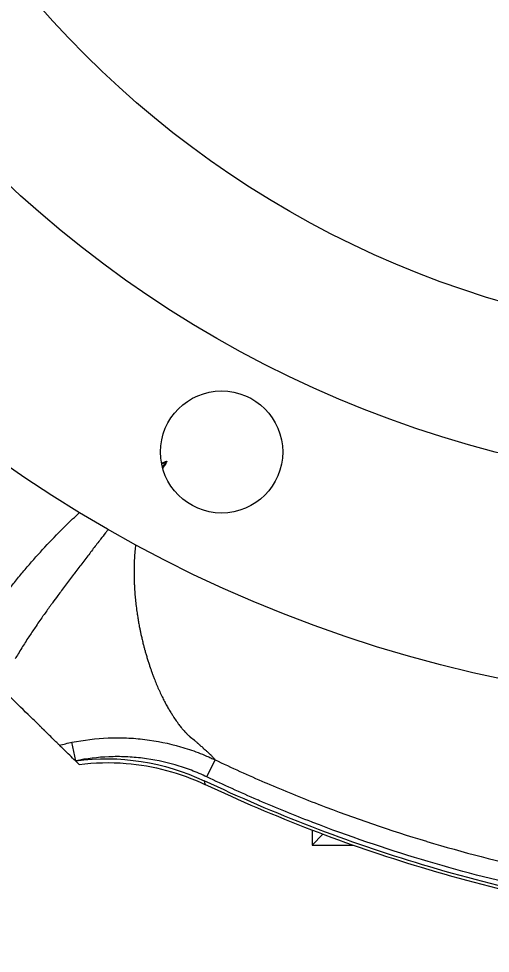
# Model space of a CAD drawing. Header units: millimetres. Extents: x -2122 to 22797, y 3569 to 89276.
# Drawn here: x 5419 to 5541.6, y 87396.3 to 87639.4 of the extents above; entities that cross this region are included whole.
import ezdxf

# ---------------------------------------------------------------- set-up
doc = ezdxf.new("R2010")
doc.units = ezdxf.units.MM
doc.header["$LTSCALE"] = 20
doc.layers.add('IA-DIBUJO', color=3, linetype='Continuous', lineweight=30)
doc.layers.add('IA-DIM', color=7, linetype='Continuous')
doc.styles.add('ING-AMB', font='romans.shx', dxfattribs={"width": 0.75, "oblique": 15})
doc.dimstyles.new('ING-AMB 20', dxfattribs={"dimscale": 20, "dimtxt": 3, "dimasz": 2.5, "dimexe": 1, "dimexo": 1, "dimgap": 1, "dimtad": 1, "dimdec": 0, "dimzin": 0, "dimdsep": 46, "dimtxsty": 'ING-AMB', "dimcen": 0.1, "dimclrd": 7, "dimclre": 7, "dimclrt": 2, "dimadec": 0, "dimazin": 0, "dimtfac": 1, "dimtdec": 0, "dimtmove": 0, "dimatfit": 0, "dimfxl": 1.25, "dimtolj": 1, "dimtzin": 0, "dimarcsym": 1})

# ---------------------------------------------------------------- blocks, each defined once
blk = doc.blocks.new('*D46')
at = {"layer": 'Defpoints', "color": 0, "transparency": 16777216}
for p in [(5263.17, 87809.58, 1283.42), (6165.92, 86979.58, 1283.42), (6448.1, 86979.58)]:
    blk.add_point(p, dxfattribs=at)
at = {"layer": 'IA-DIM', "color": 7, "lineweight": -2, "transparency": 16777216}
for p, q in [((5283.17, 87809.58), (6468.1, 87809.58)), ((6448.1, 87759.58), (6448.1, 87029.58)), ((6185.92, 86979.58), (6468.1, 86979.58))]:
    blk.add_line(p, q, dxfattribs=at)
at = {"layer": 'IA-DIM', "color": 7, "transparency": 16777216}
for points in [[(6439.77, 87759.58), (6456.44, 87759.58), (6448.1, 87809.58)], [(6439.77, 87029.58), (6456.44, 87029.58), (6448.1, 86979.58)]]:
    blk.add_solid(points, dxfattribs=at)
at = {"layer": 'IA-DIM', "color": 2, "transparency": 16777216, "insert": (6398.1, 87394.58), "char_height": 60, "attachment_point": 5, "rotation": 90, "style": 'ING-AMB'}
blk.add_mtext('\\A1;830', dxfattribs=at)

msp = doc.modelspace()

# ---------------------------------------------------------------- linework, layer by layer
at = {"layer": 'IA-DIBUJO', "color": 3, "linetype": 'Continuous', "lineweight": 0, "extrusion": (0, 1, -2.22045e-16)}
for p, q in [((5419.73, 87475.55, 1283.42), (5419.73, 87475.55, 1283.42)), ((5433.85, 87446.35, 1283.42), (5432.87, 87451.16, 1283.42)), ((5467.95, 87442.16, 1283.42), (5470.07, 87446.61, 1283.42)), ((5495.28, 87428.31, 1283.42), (5495.28, 87424.41, 1283.42)), ((5498.1, 87427.24, 1283.42), (5495.28, 87424.41, 1283.42)), ((5495.28, 87424.41, 1283.42), (5505.86, 87424.41, 1283.42))]:
    msp.add_line(p, q, dxfattribs=at)
at = {"layer": 'IA-DIBUJO', "color": 2, "linetype": 'Continuous', "lineweight": 0}
for centre, radius in [((5615.92, 87809.58, 1283.42), 349.25), ((5615.92, 87809.58, 1283.42), 292.1), ((5471.77, 87526.69, 1283.42), 15.88)]:
    msp.add_circle(centre, radius, dxfattribs=at)
at = {"layer": 'IA-DIBUJO', "color": 3, "linetype": 'Continuous', "lineweight": 0}
for radius in [254, 175]:
    msp.add_circle((5615.92, 87809.58, 1283.42), radius, dxfattribs=at)
at = {"layer": 'IA-DIBUJO', "color": 3, "linetype": 'Continuous', "lineweight": 0, "extrusion": (1.84889e-31, -2.22045e-16, -1)}
msp.add_ellipse((5441.92, 87387.49, 1283.42), major_axis=(17.67, -56.72), ratio=0.997466, start_param=-2.975559, end_param=-2.397798, dxfattribs=at)
at = {"layer": 'IA-DIBUJO', "color": 3, "linetype": 'Continuous', "lineweight": 0}
msp.add_ellipse((5635, 87337.3, 1283.42), major_axis=(-146.25, 386.6), ratio=0.314098, start_param=1.182473, end_param=1.185054, dxfattribs=at)
at = {"layer": 'IA-DIBUJO', "color": 2, "linetype": 'Continuous', "lineweight": 0}
msp.add_open_spline([(5456.15, 87523.89, 1283.42), (5456.63, 87524, 1283.42), (5457.11, 87524.13, 1283.42), (5457.58, 87524.29, 1283.42)], degree=3, dxfattribs=at)
for points, knots in [([(5456.21, 87523.57, 1283.42), (5456.28, 87523.61, 1283.42), (5456.34, 87523.64, 1283.42), (5456.41, 87523.68, 1283.42), (5456.42, 87523.68, 1283.42), (5456.43, 87523.69, 1283.42), (5456.45, 87523.69, 1283.42), (5456.59, 87523.77, 1283.42), (5456.74, 87523.85, 1283.42), (5456.89, 87523.93, 1283.42), (5456.94, 87523.95, 1283.42), (5456.98, 87523.98, 1283.42), (5457.03, 87524, 1283.42), (5457.09, 87524.03, 1283.42), (5457.14, 87524.07, 1283.42), (5457.2, 87524.1, 1283.42), (5457.25, 87524.13, 1283.42), (5457.3, 87524.16, 1283.42), (5457.36, 87524.19, 1283.42), (5457.41, 87524.22, 1283.42), (5457.47, 87524.24, 1283.42), (5457.53, 87524.27, 1283.42), (5457.54, 87524.28, 1283.42), (5457.56, 87524.28, 1283.42), (5457.58, 87524.29, 1283.42)], [0.004580372, 0.004580372, 0.004580372, 0.004580372, 0.0046963485, 0.0046963485, 0.0046963485, 0.004715332, 0.004715332, 0.004715332, 0.0049704929, 0.0049704929, 0.0049704929, 0.0050521414, 0.0050521414, 0.0050521414, 0.0051480857, 0.0051480857, 0.0051480857, 0.0052435009, 0.0052435009, 0.0052435009, 0.0053381069, 0.0053381069, 0.0053381069, 0.0053660009, 0.0053660009, 0.0053660009, 0.0053660009]), ([(5457.58, 87524.29, 1283.42), (5457.54, 87524.24, 1283.42), (5457.51, 87524.21, 1283.42), (5457.46, 87524.16, 1283.42), (5457.45, 87524.14, 1283.42), (5457.39, 87524.07, 1283.42), (5457.36, 87524.03, 1283.42), (5457.25, 87523.9, 1283.42), (5457.17, 87523.81, 1283.42), (5456.95, 87523.55, 1283.42), (5456.8, 87523.38, 1283.42), (5456.56, 87523.1, 1283.42), (5456.46, 87522.98, 1283.42), (5456.36, 87522.87, 1283.42)], [-0.0000000345, -0.0000000345, -0.0000000345, -0.0000000345, 0.0000478715, 0.0000478715, 0.0000874748, 0.0000874748, 0.0001750095, 0.0001750095, 0.000350079, 0.000350079, 0.000700218, 0.000700218, 0.00092523, 0.00092523, 0.00092523, 0.00092523]), ([(5457.58, 87524.29, 1283.42), (5457.35, 87523.91, 1283.42), (5457.14, 87523.54, 1283.42), (5456.93, 87523.19, 1283.42), (5456.81, 87522.97, 1283.42), (5456.68, 87522.75, 1283.42), (5456.56, 87522.55, 1283.42), (5456.54, 87522.5, 1283.42), (5456.51, 87522.46, 1283.42), (5456.49, 87522.42, 1283.42)], [0.00032991, 0.00032991, 0.00032991, 0.00032991, 0.00793579, 0.00793579, 0.00793579, 0.01265801, 0.01265801, 0.01265801, 0.01366474, 0.01366474, 0.01366474, 0.01366474])]:
    msp.add_open_spline(points, degree=3, knots=knots, dxfattribs=at)
at = {"layer": 'IA-DIBUJO', "color": 3, "linetype": 'Continuous', "lineweight": 0}
for points, knots in [([(5409.57, 87480.76, 1283.42), (5411.93, 87484.73, 1283.42), (5414.58, 87488.48, 1283.42), (5417.41, 87492.1, 1283.42), (5418.12, 87493.01, 1283.42), (5418.84, 87493.9, 1283.42), (5419.58, 87494.79, 1283.42), (5420.31, 87495.68, 1283.42), (5421.05, 87496.56, 1283.42), (5421.81, 87497.43, 1283.42), (5423.31, 87499.18, 1283.42), (5424.86, 87500.89, 1283.42), (5426.44, 87502.58, 1283.42), (5428.03, 87504.27, 1283.42), (5429.65, 87505.94, 1283.42), (5431.3, 87507.57, 1283.42), (5432.47, 87508.71, 1283.42), (5433.65, 87509.83, 1283.42), (5434.86, 87510.93, 1283.42)], [0, 0, 0, 0, 0.00719475, 0.00719475, 0.00719475, 0.00899343, 0.00899343, 0.00899343, 0.01079212, 0.01079212, 0.01079212, 0.0143895, 0.0143895, 0.0143895, 0.01798687, 0.01798687, 0.01798687, 0.02051616, 0.02051616, 0.02051616, 0.02051616]), ([(5442.3, 87506.54, 1283.42), (5442.15, 87506.36, 1283.42), (5442.01, 87506.17, 1283.42), (5441.86, 87505.98, 1283.42), (5441.79, 87505.89, 1283.42), (5441.72, 87505.8, 1283.42), (5441.65, 87505.71, 1283.42), (5441.64, 87505.69, 1283.42), (5441.63, 87505.68, 1283.42), (5441.61, 87505.66, 1283.42), (5441.18, 87505.1, 1283.42), (5440.75, 87504.55, 1283.42), (5440.32, 87503.99, 1283.42), (5440.01, 87503.58, 1283.42), (5439.7, 87503.18, 1283.42), (5439.39, 87502.78, 1283.42), (5438.75, 87501.96, 1283.42), (5438.12, 87501.13, 1283.42), (5437.49, 87500.31, 1283.42), (5436.81, 87499.41, 1283.42), (5436.12, 87498.52, 1283.42), (5435.43, 87497.62, 1283.42), (5434.76, 87496.73, 1283.42), (5434.09, 87495.85, 1283.42), (5433.42, 87494.96, 1283.42), (5433.38, 87494.92, 1283.42), (5433.35, 87494.87, 1283.42), (5433.32, 87494.83, 1283.42), (5432.61, 87493.89, 1283.42), (5431.9, 87492.95, 1283.42), (5431.19, 87492.01, 1283.42), (5430.53, 87491.12, 1283.42), (5429.87, 87490.23, 1283.42), (5429.21, 87489.34, 1283.42), (5428.75, 87488.72, 1283.42), (5428.3, 87488.1, 1283.42), (5427.84, 87487.48, 1283.42), (5427.68, 87487.25, 1283.42), (5427.52, 87487.03, 1283.42), (5427.36, 87486.81, 1283.42), (5427.31, 87486.75, 1283.42), (5427.26, 87486.68, 1283.42), (5427.22, 87486.61, 1283.42), (5426.62, 87485.79, 1283.42), (5426.03, 87484.96, 1283.42), (5425.44, 87484.13, 1283.42), (5425.38, 87484.05, 1283.42), (5425.33, 87483.97, 1283.42), (5425.27, 87483.89, 1283.42), (5424.61, 87482.95, 1283.42), (5423.96, 87482.01, 1283.42), (5423.32, 87481.06, 1283.42), (5422.76, 87480.24, 1283.42), (5422.2, 87479.41, 1283.42), (5421.66, 87478.57, 1283.42), (5421.04, 87477.64, 1283.42), (5420.44, 87476.69, 1283.42), (5419.85, 87475.74, 1283.42), (5419.52, 87475.22, 1283.42), (5419.2, 87474.69, 1283.42), (5418.89, 87474.17, 1283.42), (5418.62, 87473.73, 1283.42), (5418.37, 87473.3, 1283.42), (5418.11, 87472.86, 1283.42)], [0.00626493, 0.00626493, 0.00626493, 0.00626493, 0.00662705, 0.00662705, 0.00662705, 0.00680269, 0.00680269, 0.00680269, 0.00683169, 0.00683169, 0.00683169, 0.00790429, 0.00790429, 0.00790429, 0.00868129, 0.00868129, 0.00868129, 0.01025878, 0.01025878, 0.01025878, 0.0119746, 0.0119746, 0.0119746, 0.01366339, 0.01366339, 0.01366339, 0.01375002, 0.01375002, 0.01375002, 0.01554014, 0.01554014, 0.01554014, 0.01722274, 0.01722274, 0.01722274, 0.01839823, 0.01839823, 0.01839823, 0.01881542, 0.01881542, 0.01881542, 0.01894117, 0.01894117, 0.01894117, 0.02049508, 0.02049508, 0.02049508, 0.02064489, 0.02064489, 0.02064489, 0.02239009, 0.02239009, 0.02239009, 0.02391093, 0.02391093, 0.02391093, 0.02561885, 0.02561885, 0.02561885, 0.0265559, 0.0265559, 0.0265559, 0.02732678, 0.02732678, 0.02732678, 0.02732678]), ([(5449.42, 87502.57, 1283.42), (5449.42, 87502.56, 1283.42), (5449.42, 87502.55, 1283.42), (5449.42, 87502.53, 1283.42), (5449.35, 87501.99, 1283.42), (5449.29, 87501.44, 1283.42), (5449.24, 87500.88, 1283.42), (5449.23, 87500.71, 1283.42), (5449.21, 87500.53, 1283.42), (5449.2, 87500.36, 1283.42), (5449.15, 87499.76, 1283.42), (5449.12, 87499.16, 1283.42), (5449.09, 87498.56, 1283.42), (5449.07, 87498.2, 1283.42), (5449.05, 87497.83, 1283.42), (5449.04, 87497.47, 1283.42), (5449.04, 87497.45, 1283.42), (5449.04, 87497.43, 1283.42), (5449.04, 87497.41, 1283.42), (5449.04, 87497.39, 1283.42), (5449.04, 87497.37, 1283.42), (5449.04, 87497.36, 1283.42), (5449.04, 87497.3, 1283.42), (5449.04, 87497.24, 1283.42), (5449.03, 87497.18, 1283.42), (5449.02, 87496.76, 1283.42), (5449.02, 87496.33, 1283.42), (5449.01, 87495.89, 1283.42), (5449.01, 87495.53, 1283.42), (5449.01, 87495.17, 1283.42), (5449.02, 87494.79, 1283.42), (5449.02, 87494.29, 1283.42), (5449.03, 87493.76, 1283.42), (5449.05, 87493.23, 1283.42), (5449.06, 87492.88, 1283.42), (5449.08, 87492.53, 1283.42), (5449.09, 87492.17, 1283.42), (5449.1, 87492.12, 1283.42), (5449.1, 87492.07, 1283.42), (5449.1, 87492.02, 1283.42), (5449.13, 87491.49, 1283.42), (5449.16, 87490.94, 1283.42), (5449.2, 87490.38, 1283.42), (5449.24, 87489.84, 1283.42), (5449.29, 87489.28, 1283.42), (5449.34, 87488.71, 1283.42), (5449.4, 87488.14, 1283.42), (5449.46, 87487.57, 1283.42), (5449.52, 87486.98, 1283.42), (5449.59, 87486.4, 1283.42), (5449.67, 87485.81, 1283.42), (5449.75, 87485.22, 1283.42), (5449.78, 87484.97, 1283.42), (5449.82, 87484.71, 1283.42), (5449.86, 87484.46, 1283.42), (5449.88, 87484.33, 1283.42), (5449.9, 87484.19, 1283.42), (5449.92, 87484.06, 1283.42), (5449.95, 87483.85, 1283.42), (5449.98, 87483.65, 1283.42), (5450.01, 87483.44, 1283.42), (5450.04, 87483.27, 1283.42), (5450.07, 87483.1, 1283.42), (5450.1, 87482.92, 1283.42), (5450.11, 87482.84, 1283.42), (5450.13, 87482.75, 1283.42), (5450.14, 87482.67, 1283.42), (5450.15, 87482.65, 1283.42), (5450.15, 87482.64, 1283.42), (5450.15, 87482.63, 1283.42), (5450.15, 87482.62, 1283.42), (5450.15, 87482.61, 1283.42), (5450.15, 87482.61, 1283.42), (5450.16, 87482.56, 1283.42), (5450.16, 87482.54, 1283.42), (5450.17, 87482.51, 1283.42), (5450.2, 87482.35, 1283.42), (5450.23, 87482.17, 1283.42), (5450.26, 87481.98, 1283.42), (5450.3, 87481.77, 1283.42), (5450.34, 87481.55, 1283.42), (5450.39, 87481.31, 1283.42), (5450.42, 87481.15, 1283.42), (5450.45, 87480.98, 1283.42), (5450.49, 87480.81, 1283.42), (5450.54, 87480.53, 1283.42), (5450.6, 87480.23, 1283.42), (5450.67, 87479.92, 1283.42), (5450.73, 87479.61, 1283.42), (5450.8, 87479.28, 1283.42), (5450.88, 87478.94, 1283.42), (5450.96, 87478.6, 1283.42), (5451.04, 87478.24, 1283.42), (5451.13, 87477.87, 1283.42), (5451.22, 87477.49, 1283.42), (5451.31, 87477.1, 1283.42), (5451.41, 87476.7, 1283.42), (5451.49, 87476.39, 1283.42), (5451.58, 87476.07, 1283.42), (5451.66, 87475.75, 1283.42), (5451.69, 87475.64, 1283.42), (5451.72, 87475.53, 1283.42), (5451.75, 87475.43, 1283.42), (5451.77, 87475.36, 1283.42), (5451.79, 87475.29, 1283.42), (5451.81, 87475.22, 1283.42), (5451.85, 87475.05, 1283.42), (5451.9, 87474.88, 1283.42), (5451.95, 87474.72, 1283.42), (5452.04, 87474.39, 1283.42), (5452.13, 87474.07, 1283.42), (5452.22, 87473.76, 1283.42), (5452.33, 87473.4, 1283.42), (5452.43, 87473.05, 1283.42), (5452.54, 87472.71, 1283.42), (5452.64, 87472.37, 1283.42), (5452.74, 87472.05, 1283.42), (5452.84, 87471.74, 1283.42), (5452.95, 87471.42, 1283.42), (5453.05, 87471.12, 1283.42), (5453.14, 87470.84, 1283.42), (5453.17, 87470.76, 1283.42), (5453.19, 87470.68, 1283.42), (5453.22, 87470.6, 1283.42), (5453.32, 87470.32, 1283.42), (5453.41, 87470.06, 1283.42), (5453.5, 87469.81, 1283.42), (5453.55, 87469.66, 1283.42), (5453.6, 87469.52, 1283.42), (5453.65, 87469.39, 1283.42), (5453.66, 87469.34, 1283.42), (5453.68, 87469.29, 1283.42), (5453.69, 87469.25, 1283.42), (5453.7, 87469.22, 1283.42), (5453.71, 87469.19, 1283.42), (5453.72, 87469.17, 1283.42), (5453.73, 87469.16, 1283.42), (5453.73, 87469.15, 1283.42), (5453.73, 87469.14, 1283.42), (5453.74, 87469.12, 1283.42), (5453.75, 87469.1, 1283.42), (5453.75, 87469.08, 1283.42), (5453.81, 87468.94, 1283.42), (5453.86, 87468.79, 1283.42), (5453.92, 87468.64, 1283.42), (5454.02, 87468.35, 1283.42), (5454.13, 87468.07, 1283.42), (5454.24, 87467.79, 1283.42), (5454.43, 87467.3, 1283.42), (5454.61, 87466.83, 1283.42), (5454.8, 87466.37, 1283.42), (5455, 87465.91, 1283.42), (5455.19, 87465.46, 1283.42), (5455.38, 87465.03, 1283.42), (5455.43, 87464.92, 1283.42), (5455.48, 87464.81, 1283.42), (5455.52, 87464.7, 1283.42), (5455.74, 87464.23, 1283.42), (5455.95, 87463.77, 1283.42), (5456.16, 87463.34, 1283.42), (5456.37, 87462.91, 1283.42), (5456.57, 87462.49, 1283.42), (5456.78, 87462.1, 1283.42), (5456.98, 87461.69, 1283.42), (5457.19, 87461.31, 1283.42), (5457.39, 87460.94, 1283.42), (5457.59, 87460.58, 1283.42), (5457.78, 87460.24, 1283.42), (5457.97, 87459.91, 1283.42), (5458.16, 87459.58, 1283.42), (5458.35, 87459.26, 1283.42), (5458.54, 87458.96, 1283.42), (5458.63, 87458.81, 1283.42), (5458.72, 87458.67, 1283.42), (5458.81, 87458.53, 1283.42), (5458.81, 87458.52, 1283.42), (5458.82, 87458.5, 1283.42), (5458.83, 87458.49, 1283.42), (5458.83, 87458.48, 1283.42), (5458.84, 87458.47, 1283.42), (5458.85, 87458.46, 1283.42), (5458.86, 87458.44, 1283.42), (5458.88, 87458.41, 1283.42), (5458.89, 87458.39, 1283.42), (5458.92, 87458.35, 1283.42), (5458.95, 87458.3, 1283.42), (5458.98, 87458.26, 1283.42), (5459.03, 87458.17, 1283.42), (5459.09, 87458.08, 1283.42), (5459.15, 87457.99, 1283.42), (5459.22, 87457.88, 1283.42), (5459.3, 87457.76, 1283.42), (5459.37, 87457.65, 1283.42), (5459.64, 87457.24, 1283.42), (5459.91, 87456.85, 1283.42), (5460.19, 87456.47, 1283.42), (5460.25, 87456.39, 1283.42), (5460.3, 87456.31, 1283.42), (5460.36, 87456.23, 1283.42), (5460.41, 87456.16, 1283.42), (5460.47, 87456.09, 1283.42), (5460.52, 87456.01, 1283.42), (5460.75, 87455.71, 1283.42), (5460.98, 87455.41, 1283.42), (5461.21, 87455.12, 1283.42), (5461.24, 87455.09, 1283.42), (5461.27, 87455.05, 1283.42), (5461.3, 87455.01, 1283.42), (5461.39, 87454.9, 1283.42), (5461.48, 87454.79, 1283.42), (5461.57, 87454.68, 1283.42), (5461.68, 87454.55, 1283.42), (5461.79, 87454.42, 1283.42), (5461.9, 87454.3, 1283.42), (5462.01, 87454.17, 1283.42), (5462.12, 87454.05, 1283.42), (5462.23, 87453.93, 1283.42), (5462.34, 87453.81, 1283.42), (5462.44, 87453.7, 1283.42), (5462.54, 87453.59, 1283.42), (5462.56, 87453.57, 1283.42), (5462.59, 87453.54, 1283.42), (5462.61, 87453.52, 1283.42), (5462.77, 87453.35, 1283.42), (5462.93, 87453.19, 1283.42), (5463.1, 87453.03, 1283.42), (5463.17, 87452.95, 1283.42), (5463.25, 87452.88, 1283.42), (5463.32, 87452.81, 1283.42), (5463.33, 87452.8, 1283.42), (5463.34, 87452.79, 1283.42), (5463.35, 87452.78, 1283.42), (5463.36, 87452.77, 1283.42), (5463.37, 87452.76, 1283.42), (5463.38, 87452.75, 1283.42), (5463.39, 87452.74, 1283.42), (5463.4, 87452.73, 1283.42), (5463.41, 87452.72, 1283.42), (5463.42, 87452.71, 1283.42), (5463.43, 87452.7, 1283.42), (5463.44, 87452.69, 1283.42), (5463.45, 87452.68, 1283.42), (5463.46, 87452.68, 1283.42), (5463.46, 87452.67, 1283.42), (5463.47, 87452.66, 1283.42), (5463.48, 87452.66, 1283.42), (5463.49, 87452.65, 1283.42), (5463.49, 87452.65, 1283.42), (5463.49, 87452.64, 1283.42), (5463.5, 87452.64, 1283.42), (5463.5, 87452.64, 1283.42), (5463.5, 87452.64, 1283.42), (5463.5, 87452.64, 1283.42), (5463.5, 87452.63, 1283.42), (5463.51, 87452.63, 1283.42), (5463.51, 87452.63, 1283.42), (5463.51, 87452.63, 1283.42), (5463.52, 87452.62, 1283.42), (5463.52, 87452.62, 1283.42), (5463.53, 87452.62, 1283.42), (5463.53, 87452.61, 1283.42), (5463.54, 87452.61, 1283.42), (5463.54, 87452.6, 1283.42), (5463.55, 87452.6, 1283.42), (5463.55, 87452.6, 1283.42), (5463.56, 87452.59, 1283.42), (5463.57, 87452.58, 1283.42), (5463.59, 87452.57, 1283.42), (5463.62, 87452.54, 1283.42), (5463.66, 87452.51, 1283.42), (5463.71, 87452.47, 1283.42), (5463.73, 87452.46, 1283.42), (5463.74, 87452.45, 1283.42), (5463.76, 87452.44, 1283.42), (5463.79, 87452.42, 1283.42), (5463.81, 87452.4, 1283.42), (5463.84, 87452.38, 1283.42), (5463.88, 87452.35, 1283.42), (5463.91, 87452.33, 1283.42), (5463.93, 87452.31, 1283.42), (5463.95, 87452.3, 1283.42), (5463.97, 87452.29, 1283.42), (5463.98, 87452.27, 1283.42), (5464.03, 87452.24, 1283.42), (5464.07, 87452.21, 1283.42), (5464.11, 87452.18, 1283.42), (5464.12, 87452.17, 1283.42), (5464.14, 87452.16, 1283.42), (5464.16, 87452.15, 1283.42), (5464.17, 87452.13, 1283.42), (5464.19, 87452.12, 1283.42), (5464.2, 87452.11, 1283.42), (5464.22, 87452.1, 1283.42), (5464.23, 87452.09, 1283.42), (5464.25, 87452.08, 1283.42), (5464.26, 87452.07, 1283.42), (5464.28, 87452.06, 1283.42), (5464.29, 87452.05, 1283.42), (5464.3, 87452.04, 1283.42), (5464.32, 87452.03, 1283.42), (5464.33, 87452.02, 1283.42), (5464.34, 87452.01, 1283.42), (5464.35, 87452, 1283.42), (5464.36, 87451.99, 1283.42), (5464.38, 87451.98, 1283.42), (5464.39, 87451.98, 1283.42), (5464.4, 87451.97, 1283.42), (5464.41, 87451.96, 1283.42), (5464.42, 87451.95, 1283.42), (5464.43, 87451.94, 1283.42), (5464.45, 87451.93, 1283.42), (5464.46, 87451.92, 1283.42), (5464.47, 87451.91, 1283.42), (5464.48, 87451.9, 1283.42), (5464.49, 87451.89, 1283.42), (5464.51, 87451.88, 1283.42), (5464.52, 87451.88, 1283.42), (5464.53, 87451.87, 1283.42), (5464.54, 87451.86, 1283.42), (5464.54, 87451.86, 1283.42), (5464.54, 87451.85, 1283.42), (5464.55, 87451.85, 1283.42), (5464.56, 87451.84, 1283.42), (5464.56, 87451.84, 1283.42), (5464.57, 87451.83, 1283.42), (5464.57, 87451.83, 1283.42), (5464.58, 87451.83, 1283.42), (5464.58, 87451.83, 1283.42), (5464.58, 87451.82, 1283.42), (5464.58, 87451.82, 1283.42), (5464.59, 87451.82, 1283.42), (5464.6, 87451.8, 1283.42), (5464.62, 87451.79, 1283.42), (5464.63, 87451.78, 1283.42), (5464.71, 87451.71, 1283.42), (5464.79, 87451.63, 1283.42), (5464.88, 87451.56, 1283.42), (5464.89, 87451.55, 1283.42), (5464.9, 87451.54, 1283.42), (5464.92, 87451.53, 1283.42), (5465.1, 87451.37, 1283.42), (5465.28, 87451.21, 1283.42), (5465.45, 87451.05, 1283.42), (5465.51, 87451, 1283.42), (5465.56, 87450.96, 1283.42), (5465.62, 87450.91, 1283.42), (5465.68, 87450.85, 1283.42), (5465.73, 87450.8, 1283.42), (5465.79, 87450.75, 1283.42), (5465.84, 87450.71, 1283.42), (5465.9, 87450.66, 1283.42), (5465.95, 87450.61, 1283.42), (5465.98, 87450.58, 1283.42), (5466.01, 87450.56, 1283.42), (5466.04, 87450.53, 1283.42), (5466.05, 87450.52, 1283.42), (5466.05, 87450.52, 1283.42), (5466.06, 87450.52, 1283.42), (5466.3, 87450.3, 1283.42), (5466.54, 87450.09, 1283.42), (5466.77, 87449.88, 1283.42), (5466.83, 87449.83, 1283.42), (5466.89, 87449.78, 1283.42), (5466.94, 87449.72, 1283.42), (5467.11, 87449.58, 1283.42), (5467.27, 87449.43, 1283.42), (5467.42, 87449.3, 1283.42), (5467.53, 87449.2, 1283.42), (5467.64, 87449.1, 1283.42), (5467.74, 87449.01, 1283.42), (5467.83, 87448.93, 1283.42), (5467.91, 87448.85, 1283.42), (5468, 87448.77, 1283.42), (5468.26, 87448.53, 1283.42), (5468.5, 87448.3, 1283.42), (5468.72, 87448.09, 1283.42), (5468.74, 87448.07, 1283.42), (5468.76, 87448.06, 1283.42), (5468.78, 87448.04, 1283.42), (5468.81, 87448.01, 1283.42), (5468.84, 87447.98, 1283.42), (5468.87, 87447.95, 1283.42), (5468.9, 87447.93, 1283.42), (5468.93, 87447.9, 1283.42), (5468.95, 87447.87, 1283.42), (5469.01, 87447.81, 1283.42), (5469.07, 87447.76, 1283.42), (5469.12, 87447.7, 1283.42), (5469.23, 87447.6, 1283.42), (5469.33, 87447.5, 1283.42), (5469.42, 87447.4, 1283.42), (5469.47, 87447.35, 1283.42), (5469.52, 87447.3, 1283.42), (5469.56, 87447.25, 1283.42), (5469.65, 87447.16, 1283.42), (5469.73, 87447.07, 1283.42), (5469.8, 87446.99, 1283.42), (5469.82, 87446.96, 1283.42), (5469.84, 87446.94, 1283.42), (5469.85, 87446.92, 1283.42), (5469.87, 87446.9, 1283.42), (5469.88, 87446.88, 1283.42), (5469.89, 87446.87, 1283.42), (5469.9, 87446.86, 1283.42), (5469.9, 87446.86, 1283.42), (5469.9, 87446.86, 1283.42), (5469.9, 87446.85, 1283.42), (5469.91, 87446.85, 1283.42), (5469.91, 87446.85, 1283.42), (5469.91, 87446.84, 1283.42), (5469.92, 87446.84, 1283.42), (5469.92, 87446.83, 1283.42), (5469.94, 87446.81, 1283.42), (5469.95, 87446.78, 1283.42), (5469.97, 87446.76, 1283.42), (5470, 87446.72, 1283.42), (5470.03, 87446.67, 1283.42), (5470.06, 87446.62, 1283.42), (5470.07, 87446.62, 1283.42), (5470.07, 87446.61, 1283.42), (5470.07, 87446.61, 1283.42)], [0.2085706, 0.2085706, 0.2085706, 0.2085706, 0.2088959, 0.2088959, 0.2088959, 0.2224315, 0.2224315, 0.2224315, 0.2266441, 0.2266441, 0.2266441, 0.2409303, 0.2409303, 0.2409303, 0.2494005, 0.2494005, 0.2494005, 0.249871, 0.249871, 0.249871, 0.2503416, 0.2503416, 0.2503416, 0.2522239, 0.2522239, 0.2522239, 0.2654106, 0.2654106, 0.2654106, 0.2760289, 0.2760289, 0.2760289, 0.2904946, 0.2904946, 0.2904946, 0.2999222, 0.2999222, 0.2999222, 0.3011628, 0.3011628, 0.3011628, 0.3150935, 0.3150935, 0.3150935, 0.3287681, 0.3287681, 0.3287681, 0.3423295, 0.3423295, 0.3423295, 0.3557683, 0.3557683, 0.3557683, 0.3613954, 0.3613954, 0.3613954, 0.3643922, 0.3643922, 0.3643922, 0.3689245, 0.3689245, 0.3689245, 0.372689, 0.372689, 0.372689, 0.3745713, 0.3745713, 0.3745713, 0.3748066, 0.3748066, 0.3748066, 0.3749895, 0.3749895, 0.3749895, 0.3763429, 0.3763429, 0.3763429, 0.3832911, 0.3832911, 0.3832911, 0.3910342, 0.3910342, 0.3910342, 0.3962784, 0.3962784, 0.3962784, 0.4047636, 0.4047636, 0.4047636, 0.4131958, 0.4131958, 0.4131958, 0.421628, 0.421628, 0.421628, 0.4301376, 0.4301376, 0.4301376, 0.4366861, 0.4366861, 0.4366861, 0.438901, 0.438901, 0.438901, 0.4404507, 0.4404507, 0.4404507, 0.4442152, 0.4442152, 0.4442152, 0.4517443, 0.4517443, 0.4517443, 0.4607707, 0.4607707, 0.4607707, 0.4699316, 0.4699316, 0.4699316, 0.479271, 0.479271, 0.479271, 0.4818606, 0.4818606, 0.4818606, 0.4914058, 0.4914058, 0.4914058, 0.4969187, 0.4969187, 0.4969187, 0.498801, 0.498801, 0.498801, 0.4999774, 0.4999774, 0.4999774, 0.5002127, 0.5002127, 0.5002127, 0.5006832, 0.5006832, 0.5006832, 0.5044478, 0.5044478, 0.5044478, 0.5119768, 0.5119768, 0.5119768, 0.525195, 0.525195, 0.525195, 0.5386711, 0.5386711, 0.5386711, 0.5420931, 0.5420931, 0.5420931, 0.5571513, 0.5571513, 0.5571513, 0.5721065, 0.5721065, 0.5721065, 0.5873931, 0.5873931, 0.5873931, 0.6023257, 0.6023257, 0.6023257, 0.6173838, 0.6173838, 0.6173838, 0.6249129, 0.6249129, 0.6249129, 0.6253835, 0.6253835, 0.6253835, 0.625854, 0.625854, 0.625854, 0.6267952, 0.6267952, 0.6267952, 0.6286774, 0.6286774, 0.6286774, 0.632442, 0.632442, 0.632442, 0.637333, 0.637333, 0.637333, 0.655286, 0.655286, 0.655286, 0.6590307, 0.6590307, 0.6590307, 0.6625583, 0.6625583, 0.6625583, 0.6776164, 0.6776164, 0.6776164, 0.6795388, 0.6795388, 0.6795388, 0.6855048, 0.6855048, 0.6855048, 0.6926745, 0.6926745, 0.6926745, 0.6997168, 0.6997168, 0.6997168, 0.706297, 0.706297, 0.706297, 0.7077327, 0.7077327, 0.7077327, 0.7180072, 0.7180072, 0.7180072, 0.7227908, 0.7227908, 0.7227908, 0.7234074, 0.7234074, 0.7234074, 0.7240204, 0.7240204, 0.7240204, 0.7248339, 0.7248339, 0.7248339, 0.7254041, 0.7254041, 0.7254041, 0.725908, 0.725908, 0.725908, 0.7263537, 0.7263537, 0.7263537, 0.7265554, 0.7265554, 0.7265554, 0.726698, 0.726698, 0.726698, 0.7276964, 0.7276964, 0.7276964, 0.728372, 0.728372, 0.728372, 0.7289727, 0.7289727, 0.7289727, 0.7294153, 0.7294153, 0.7294153, 0.7303199, 0.7303199, 0.7303199, 0.7324483, 0.7324483, 0.7324483, 0.7330567, 0.7330567, 0.7330567, 0.7340844, 0.7340844, 0.7340844, 0.735248, 0.735248, 0.735248, 0.7359667, 0.7359667, 0.7359667, 0.737849, 0.737849, 0.737849, 0.7386191, 0.7386191, 0.7386191, 0.739464, 0.739464, 0.739464, 0.7402652, 0.7402652, 0.7402652, 0.7410538, 0.7410538, 0.7410538, 0.7418397, 0.7418397, 0.7418397, 0.7426326, 0.7426326, 0.7426326, 0.7434579, 0.7434579, 0.7434579, 0.7443193, 0.7443193, 0.7443193, 0.7452829, 0.7452829, 0.7452829, 0.7465077, 0.7465077, 0.7465077, 0.7476051, 0.7476051, 0.7476051, 0.7480905, 0.7480905, 0.7480905, 0.7491426, 0.7491426, 0.7491426, 0.7496131, 0.7496131, 0.7496131, 0.7500837, 0.7500837, 0.7500837, 0.7510248, 0.7510248, 0.7510248, 0.7565963, 0.7565963, 0.7565963, 0.7575712, 0.7575712, 0.7575712, 0.7702742, 0.7702742, 0.7702742, 0.7744242, 0.7744242, 0.7744242, 0.7787261, 0.7787261, 0.7787261, 0.7828152, 0.7828152, 0.7828152, 0.7852524, 0.7852524, 0.7852524, 0.7855629, 0.7855629, 0.7855629, 0.8048443, 0.8048443, 0.8048443, 0.8099557, 0.8099557, 0.8099557, 0.8242545, 0.8242545, 0.8242545, 0.8344976, 0.8344976, 0.8344976, 0.843256, 0.843256, 0.843256, 0.87108, 0.87108, 0.87108, 0.8733723, 0.8733723, 0.8733723, 0.8771368, 0.8771368, 0.8771368, 0.8809013, 0.8809013, 0.8809013, 0.8884304, 0.8884304, 0.8884304, 0.9034885, 0.9034885, 0.9034885, 0.9119814, 0.9119814, 0.9119814, 0.9284866, 0.9284866, 0.9284866, 0.9336048, 0.9336048, 0.9336048, 0.9373694, 0.9373694, 0.9373694, 0.9382134, 0.9382134, 0.9382134, 0.9392516, 0.9392516, 0.9392516, 0.9411339, 0.9411339, 0.9411339, 0.948663, 0.948663, 0.948663, 0.9627041, 0.9627041, 0.9627041, 0.9637211, 0.9637211, 0.9637211, 0.9637211]), ([(5429.63, 87450.41, 1283.42), (5429.5, 87450.54, 1283.42), (5429.33, 87450.7, 1283.42), (5428.86, 87451.17, 1283.42), (5428.55, 87451.47, 1283.42), (5427.52, 87452.49, 1283.42), (5426.66, 87453.33, 1283.42), (5425.5, 87454.46, 1283.42), (5425.34, 87454.62, 1283.42), (5425.21, 87454.74, 1283.42), (5425.1, 87454.85, 1283.42), (5425.05, 87454.91, 1283.42), (5425, 87454.95, 1283.42), (5424.89, 87455.06, 1283.42), (5424.82, 87455.13, 1283.42), (5424.7, 87455.25, 1283.42), (5424.68, 87455.26, 1283.42), (5424.62, 87455.33, 1283.42), (5424.59, 87455.36, 1283.42), (5424.48, 87455.46, 1283.42), (5424.41, 87455.54, 1283.42), (5423.67, 87456.26, 1283.42), (5422.94, 87456.97, 1283.42), (5420.4, 87459.47, 1283.42), (5418.54, 87461.29, 1283.42), (5415.57, 87464.21, 1283.42), (5414.35, 87465.4, 1283.42), (5414.14, 87465.61, 1283.42)], [-45.526365, -45.526365, -45.526365, -45.526365, -45.284347, -45.284347, -44.992431, -44.992431, -44.415986, -44.415986, -44.291181, -44.291181, -44.178403, -44.178403, -43.782967, -43.782967, -43.189553, -43.189553, -42.717225, -42.717225, -42.371651, -42.371651, -41.537543, -41.537543, -34.244224, -34.244224, -16.528226, -16.528226, 0, 0, 0, 0]), ([(5432.87, 87451.16, 1283.42), (5435.97, 87451.79, 1283.42), (5439.11, 87452.18, 1283.42), (5442.3, 87452.3, 1283.42), (5443.09, 87452.34, 1283.42), (5443.9, 87452.35, 1283.42), (5444.7, 87452.35, 1283.42), (5445.49, 87452.35, 1283.42), (5446.29, 87452.33, 1283.42), (5447.09, 87452.3, 1283.42), (5448.67, 87452.24, 1283.42), (5450.25, 87452.11, 1283.42), (5451.82, 87451.91, 1283.42), (5454.96, 87451.53, 1283.42), (5458.06, 87450.9, 1283.42), (5461.12, 87450.01, 1283.42), (5462.64, 87449.57, 1283.42), (5464.17, 87449.06, 1283.42), (5465.66, 87448.49, 1283.42), (5466.41, 87448.21, 1283.42), (5467.15, 87447.91, 1283.42), (5467.89, 87447.6, 1283.42), (5468.25, 87447.44, 1283.42), (5468.62, 87447.28, 1283.42), (5468.98, 87447.11, 1283.42), (5469.17, 87447.03, 1283.42), (5469.35, 87446.95, 1283.42), (5469.53, 87446.86, 1283.42), (5469.66, 87446.8, 1283.42), (5469.79, 87446.74, 1283.42), (5469.92, 87446.68, 1283.42), (5469.97, 87446.66, 1283.42), (5470.02, 87446.63, 1283.42), (5470.07, 87446.61, 1283.42)], [0.02518069, 0.02518069, 0.02518069, 0.02518069, 0.02997115, 0.02997115, 0.02997115, 0.03116874, 0.03116874, 0.03116874, 0.03236629, 0.03236629, 0.03236629, 0.03476123, 0.03476123, 0.03476123, 0.03955043, 0.03955043, 0.03955043, 0.04194467, 0.04194467, 0.04194467, 0.04314129, 0.04314129, 0.04314129, 0.04373997, 0.04373997, 0.04373997, 0.04403932, 0.04403932, 0.04403932, 0.04425544, 0.04425544, 0.04425544, 0.04433866, 0.04433866, 0.04433866, 0.04433866]), ([(5433.78, 87446.34, 1283.42), (5433.28, 87446.83, 1283.42), (5432.77, 87447.33, 1283.42), (5431.8, 87448.29, 1283.42), (5431.32, 87448.75, 1283.42), (5430.56, 87449.5, 1283.42), (5430.25, 87449.8, 1283.42), (5429.82, 87450.22, 1283.42), (5429.68, 87450.36, 1283.42), (5429.63, 87450.41, 1283.42)], [-7.963356, -7.963356, -7.963356, -7.963356, -5.865607, -5.865607, -3.673567, -3.673567, -1.756128, -1.756128, -0.000609, -0.000609, -0.000609, -0.000609]), ([(5434.72, 87445.41, 1283.42), (5434.57, 87445.56, 1283.42), (5434.43, 87445.7, 1283.42), (5434.11, 87446.01, 1283.42), (5433.95, 87446.18, 1283.42), (5433.78, 87446.34, 1283.42)], [-14.932041, -14.932041, -14.932041, -14.932041, -7.989417, -7.989417, -0.057891, -0.057891, -0.057891, -0.057891]), ([(5467.95, 87442.16, 1283.42), (5466.63, 87442.79, 1283.42), (5465.28, 87443.37, 1283.42), (5463.91, 87443.89, 1283.42), (5462.54, 87444.41, 1283.42), (5461.14, 87444.88, 1283.42), (5459.74, 87445.28, 1283.42), (5456.94, 87446.1, 1283.42), (5454.1, 87446.68, 1283.42), (5451.22, 87447.03, 1283.42), (5449.78, 87447.21, 1283.42), (5448.34, 87447.33, 1283.42), (5446.88, 87447.39, 1283.42), (5446.15, 87447.42, 1283.42), (5445.42, 87447.44, 1283.42), (5444.69, 87447.44, 1283.42), (5443.96, 87447.44, 1283.42), (5443.22, 87447.42, 1283.42), (5442.49, 87447.39, 1283.42), (5439.57, 87447.28, 1283.42), (5436.69, 87446.93, 1283.42), (5433.85, 87446.35, 1283.42)], [0, 0, 0, 0, 0.00222608, 0.00222608, 0.00222608, 0.00445215, 0.00445215, 0.00445215, 0.0089043, 0.0089043, 0.0089043, 0.01113038, 0.01113038, 0.01113038, 0.01224342, 0.01224342, 0.01224342, 0.01335646, 0.01335646, 0.01335646, 0.01780861, 0.01780861, 0.01780861, 0.01780861]), ([(5434.72, 87445.41, 1283.42), (5438.77, 87445.93, 1283.42), (5442.86, 87446.02, 1283.42), (5454.06, 87445.11, 1283.42), (5461.01, 87443.25, 1283.42), (5467.46, 87440.2, 1283.42)], [-1.706108, -1.706108, -1.706108, -1.706108, -1.084202, -1.084202, 0, 0, 0, 0]), ([(5470.07, 87446.61, 1283.42), (5474.35, 87444.57, 1283.42), (5478.68, 87442.61, 1283.42), (5483.05, 87440.72, 1283.42), (5483.2, 87440.66, 1283.42), (5483.35, 87440.59, 1283.42), (5483.5, 87440.53, 1283.42), (5487.93, 87438.62, 1283.42), (5492.41, 87436.8, 1283.42), (5496.91, 87435.06, 1283.42), (5496.99, 87435.03, 1283.42), (5497.08, 87434.99, 1283.42), (5497.17, 87434.96, 1283.42), (5506.34, 87431.43, 1283.42), (5515.64, 87428.25, 1283.42), (5525.04, 87425.41, 1283.42), (5525.07, 87425.4, 1283.42), (5525.1, 87425.4, 1283.42), (5525.12, 87425.39, 1283.42), (5534.5, 87422.57, 1283.42), (5544.01, 87420.09, 1283.42), (5553.58, 87417.97, 1283.42), (5553.69, 87417.94, 1283.42), (5553.81, 87417.92, 1283.42), (5553.92, 87417.89, 1283.42), (5558.6, 87416.86, 1283.42), (5563.31, 87415.92, 1283.42), (5568.03, 87415.06, 1283.42), (5568.2, 87415.03, 1283.42), (5568.36, 87415, 1283.42), (5568.53, 87414.97, 1283.42), (5570.98, 87414.53, 1283.42), (5573.44, 87414.11, 1283.42), (5575.89, 87413.72, 1283.42), (5577.13, 87413.52, 1283.42), (5578.36, 87413.33, 1283.42), (5579.59, 87413.15, 1283.42), (5580.59, 87413, 1283.42), (5581.59, 87412.85, 1283.42), (5582.59, 87412.71, 1283.42)], [0, 0, 0, 0, 0.00721932, 0.00721932, 0.00721932, 0.00746925, 0.00746925, 0.00746925, 0.01479779, 0.01479779, 0.01479779, 0.0149385, 0.0149385, 0.0149385, 0.02987699, 0.02987699, 0.02987699, 0.02991835, 0.02991835, 0.02991835, 0.04481549, 0.04481549, 0.04481549, 0.04499159, 0.04499159, 0.04499159, 0.05228473, 0.05228473, 0.05228473, 0.05254402, 0.05254402, 0.05254402, 0.05632033, 0.05632033, 0.05632033, 0.05821385, 0.05821385, 0.05821385, 0.05975398, 0.05975398, 0.05975398, 0.05975398]), ([(5780.93, 87426.42, 1283.42), (5780.78, 87426.36, 1283.42), (5780.63, 87426.31, 1283.42), (5739.6, 87411.58, 1283.42), (5696.31, 87403.5, 1283.42), (5631.08, 87401.65, 1283.42), (5609.28, 87402.75, 1283.42), (5566.15, 87408.44, 1283.42), (5544.81, 87413.04, 1283.42), (5504.54, 87425.17, 1283.42), (5485.55, 87432.47, 1283.42), (5467.23, 87441.17, 1283.42)], [0.4221573, 0.4221573, 0.4221573, 0.4221573, 0.4224025, 0.4224025, 0.4889361, 0.4889361, 0.5222029, 0.5222029, 0.5554698, 0.5554698, 0.5865035, 0.5865035, 0.5865035, 0.5865035]), ([(5581.9, 87407.83, 1283.42), (5580.89, 87407.97, 1283.42), (5579.87, 87408.12, 1283.42), (5578.86, 87408.27, 1283.42), (5577.61, 87408.46, 1283.42), (5576.36, 87408.65, 1283.42), (5575.12, 87408.85, 1283.42), (5572.62, 87409.25, 1283.42), (5570.14, 87409.67, 1283.42), (5567.66, 87410.12, 1283.42), (5562.7, 87411.01, 1283.42), (5557.77, 87412, 1283.42), (5552.86, 87413.08, 1283.42), (5552.74, 87413.11, 1283.42), (5552.63, 87413.13, 1283.42), (5552.51, 87413.16, 1283.42), (5542.81, 87415.3, 1283.42), (5533.21, 87417.81, 1283.42), (5523.7, 87420.67, 1283.42), (5514.2, 87423.53, 1283.42), (5504.79, 87426.74, 1283.42), (5495.48, 87430.33, 1283.42), (5495.36, 87430.37, 1283.42), (5495.25, 87430.42, 1283.42), (5495.13, 87430.46, 1283.42), (5490.59, 87432.22, 1283.42), (5486.08, 87434.06, 1283.42), (5481.6, 87435.98, 1283.42), (5481.43, 87436.05, 1283.42), (5481.26, 87436.13, 1283.42), (5481.09, 87436.2, 1283.42), (5476.68, 87438.1, 1283.42), (5472.3, 87440.09, 1283.42), (5467.95, 87442.16, 1283.42)], [0, 0, 0, 0, 0.00154467, 0.00154467, 0.00154467, 0.00345109, 0.00345109, 0.00345109, 0.00726405, 0.00726405, 0.00726405, 0.01489006, 0.01489006, 0.01489006, 0.01506869, 0.01506869, 0.01506869, 0.03014186, 0.03014186, 0.03014186, 0.04520608, 0.04520608, 0.04520608, 0.04539366, 0.04539366, 0.04539366, 0.05274043, 0.05274043, 0.05274043, 0.05301957, 0.05301957, 0.05301957, 0.06027477, 0.06027477, 0.06027477, 0.06027477]), ([(5780.81, 87425.55, 1283.42), (5780.79, 87425.54, 1283.42), (5780.77, 87425.53, 1283.42), (5739.78, 87410.82, 1283.42), (5696.41, 87402.72, 1283.42), (5631.06, 87400.88, 1283.42), (5609.22, 87401.98, 1283.42), (5566.01, 87407.68, 1283.42), (5544.63, 87412.29, 1283.42), (5504.48, 87424.37, 1283.42), (5485.65, 87431.61, 1283.42), (5467.46, 87440.2, 1283.42)], [0.4230998, 0.4230998, 0.4230998, 0.4230998, 0.423137, 0.423137, 0.4897947, 0.4897947, 0.5231236, 0.5231236, 0.5564524, 0.5564524, 0.5872256, 0.5872256, 0.5872256, 0.5872256])]:
    msp.add_open_spline(points, degree=3, knots=knots, dxfattribs=at)
for points in [[(5450.06, 87483.14, 1283.42), (5450.06, 87483.14, 1283.42), (5450.06, 87483.14, 1283.42), (5450.06, 87483.14, 1283.42)], [(5452.36, 87473.28, 1283.42), (5452.36, 87473.28, 1283.42), (5452.36, 87473.29, 1283.42), (5452.36, 87473.29, 1283.42)], [(5429.63, 87450.41, 1283.42), (5430.7, 87450.69, 1283.42), (5431.78, 87450.94, 1283.42), (5432.87, 87451.16, 1283.42)], [(5433.78, 87446.34, 1283.42), (5433.8, 87446.34, 1283.42), (5433.83, 87446.35, 1283.42), (5433.85, 87446.35, 1283.42)]]:
    msp.add_open_spline(points, degree=3, dxfattribs=at)

# ---------------------------------------------------------------- dimensions: what is measured, and where the dimension line sits
at = {"layer": 'IA-DIM'}
dim = msp.add_linear_dim(base=(6448.1, 86979.58), p1=(5263.17, 87809.58, 1283.42), p2=(6165.92, 86979.58, 1283.42), angle=90, dimstyle='ING-AMB 20', override={"dimpost": '\\X'}, dxfattribs=at)
dim.commit()
dim.dimension.update_dxf_attribs({"geometry": '*D46', "text_midpoint": (6398.1, 87394.58)})

doc.saveas('drawing.dxf')
